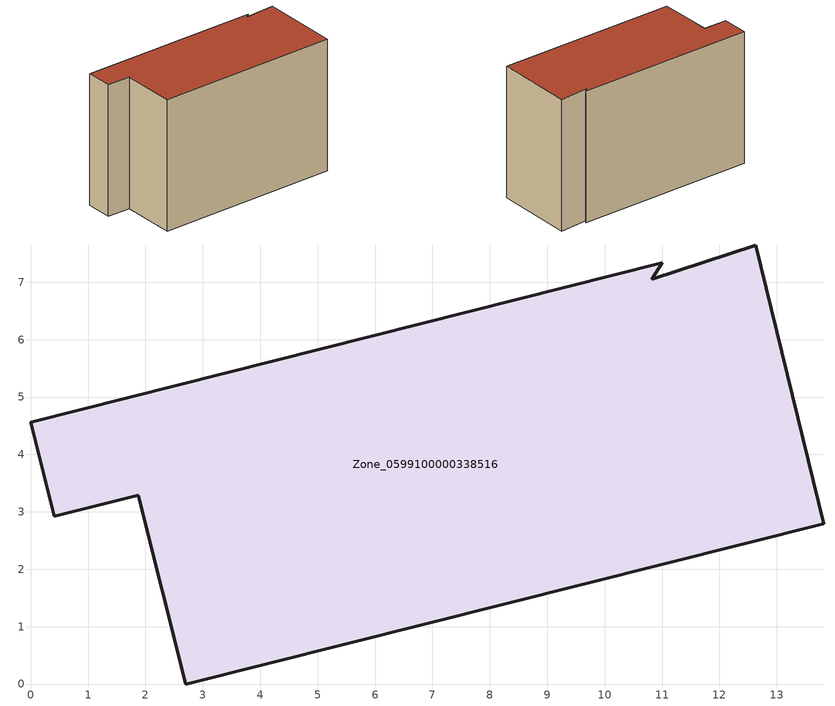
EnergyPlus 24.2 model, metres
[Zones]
Zone_0599100000338516
 floor ground (C_G): 1.87,3.29 0.41,2.92 0,4.56 11.01,7.34 10.82,7.05 12.64,7.65 13.82,2.79 2.7,0 z0
 wall outside (C_F): 11.01,7.34 0,4.56 0.41,2.92 1.87,3.29 2.7,0 13.82,2.79 12.64,7.65 10.82,7.05 11.01,7.34 z0:8.36
 roof outside (C_R): 10.82,7.05 11.01,7.34 0,4.56 0.41,2.92 1.87,3.29 2.7,0 13.82,2.79 12.64,7.65 z8.36
[BUILDING]
Pand.0599100000338516: North Axis=0; Terrain=City; Loads Convergence Tolerance Value=0.04; Temperature Convergence Tolerance Value=0.4; Solar Distribution=FullExterior; Maximum Number of Warmup Days=25; Minimum Number of Warmup Days=1
[Site:Location]
Rotterdam.The.Hague.AP_ZH_NLD Design_Conditions: Latitude=51.96; Longitude=4.45; Time Zone=1; Elevation=-4.5
[SITE:GROUNDTEMPERATURE:BUILDINGSURFACE]
18, 18, 18, 18, 18, 18, 18, 18, 18, 18, 18, 18
[MATERIAL] Thermal Absorptance=0.9; Solar Absorptance=0.7; Visible Absorptance=0.7
Name | Roughness | Thickness | Conductivity | Density | Specific Heat
G.TI.1992-2005 | MediumSmooth | 0.15 | 0.06 | 540 | 1210
F.TI.1992-2005 | Rough | 0.3 | 0.12 | 1920 | 840
R.TI.1992-2005 | MediumRough | 0.2 | 0.08 | 1500 | 1000
[CONSTRUCTION]
C_G: G.TI.1992-2005
C_F: F.TI.1992-2005
C_R: R.TI.1992-2005
[ZONE]
Zone_0599100000338516: Type=1; Multiplier=1; Ceiling Height=Autocalculate; Volume=Autocalculate; Floor Area=autocalculate; Part of Total Floor Area=Yes
[ZONEINFILTRATION:DESIGNFLOWRATE]
Infil_Zone_0599100000338516: Zone or ZoneList or Space or SpaceList=Zone_0599100000338516; Schedule=AlwaysOn; Design Flow Rate Calculation Method=Flow/Area; Flow Rate per Floor Area=0.0015; Constant Term Coefficient=1; Temperature Term Coefficient=0; Velocity Term Coefficient=0; Velocity Squared Term Coefficient=0
[HVACTEMPLATE:ZONE:IDEALLOADSAIRSYSTEM]
Zone_0599100000338516: Maximum Heating Supply Air Temperature=50; Minimum Cooling Supply Air Temperature=13; Maximum Heating Supply Air Humidity Ratio=0.0156; Minimum Cooling Supply Air Humidity Ratio=0.0077; Heating Limit=NoLimit; Cooling Limit=NoLimit; Dehumidification Control Type=ConstantSensibleHeatRatio; Cooling Sensible Heat Ratio=0.7; Dehumidification Setpoint=60; Humidification Control Type=None; Humidification Setpoint=30; Outdoor Air Method=None; Outdoor Air Flow Rate per Person=0.00944; Outdoor Air Flow Rate per Zone Floor Area=0; Outdoor Air Flow Rate per Zone=0; Demand Controlled Ventilation Type=None; Outdoor Air Economizer Type=NoEconomizer; Heat Recovery Type=None; Sensible Heat Recovery Effectiveness=0.7; Latent Heat Recovery Effectiveness=0.65
[ZONECONTROL:THERMOSTAT]
ThermostatControl_Zone_0599100000338516: Zone or ZoneList=Zone_0599100000338516; Control Type Schedule=DualSetpointControlType; Control 1=Thermostat_Zone_0599100000338516; Temperature Difference Between Cutout And Setpoint=0
[THERMOSTATSETPOINT:DUALSETPOINT]
Thermostat_Zone_0599100000338516: Heating Setpoint Temperature Schedule=HeatingSetpoint_Zone_0599100000338516; Cooling Setpoint Temperature Schedule=CoolingSetpoint_Zone_0599100000338516
[SCHEDULE:COMPACT]
HeatingSetpoint_Zone_0599100000338516: Through: 12/31, For: AllDays, Until: 24:00, 21
CoolingSetpoint_Zone_0599100000338516: Through: 12/31, For: AllDays, Until: 24:00, 24
DualSetpointControlType: Through: 12/31, For: AllDays, Until: 24:00, 4
AlwaysOn: Through: 12/31, For: AllDays, Until: 24:00, 1
